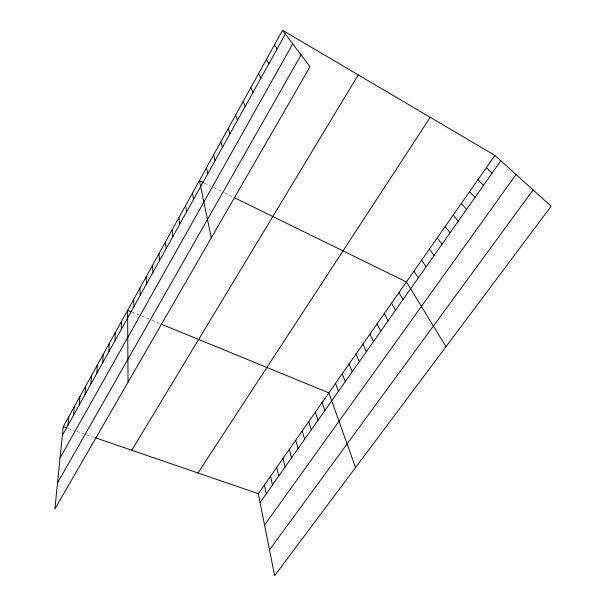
<?xml version="1.0" encoding="UTF-8"?>
<svg xmlns="http://www.w3.org/2000/svg" width="606" height="606" viewBox="0 0 606 606"><rect width="100%" height="100%" fill="white"/><g stroke="black" fill="none" stroke-linecap="round" stroke-linejoin="round"><path stroke-width="0.45" stroke-dasharray="3.03 2.27" d="M68.243 428.457L74.114 430.472M76.742 431.374L83.886 433.828M86.567 434.744L94.521 437.479M131.956 312.128L138.918 314.976M141.509 316.044L149.25 319.218M151.833 320.271L159.484 323.415M204.442 183.05L211.176 186.345M213.676 187.565L221.985 191.632M224.478 192.852L232.689 196.874"/><path stroke-width="0.91" d="M121.329 329.3L121.374 321.589M115.087 340.527L115.231 332.702M108.921 351.616L109.156 343.678M102.838 362.562L103.164 354.51M96.831 373.372L97.24 365.213M90.9 384.052L91.392 375.781M85.045 394.589L85.62 386.219M79.257 405.005L79.916 396.529M73.546 415.292L74.28 406.717M67.895 425.45L68.713 416.784M63.206 426.73L54.881 509.002L310.014 66.758L282.54 30.3L63.206 426.73L66.562 427.881M62.32 435.487L285.381 34.065M60.047 457.947L292.751 43.852M57.525 482.876L301.091 54.919M131.79 450.266L358.244 74.902M197.995 472.991L430.23 117.306M494.92 155.416L551.119 206.214L274.624 575.7L258.323 493.693L494.92 155.416L282.54 30.3M260.08 502.518L500.829 160.757M264.557 525.046L516.062 174.528M269.488 549.869L533.098 189.928M95.407 437.782L258.323 493.693M131.085 311.764L127.601 310.34L128.048 382.174M161.188 324.112L328.853 392.855L355.533 467.574M203.601 182.633L199.397 180.573L211.305 237.855M234.325 197.677L406.437 281.934L446.008 346.677M486.368 167.65L492.102 173.149M477.922 179.724L483.482 185.383M469.582 191.655L474.975 197.458M461.34 203.434L466.575 209.381M453.205 215.062L458.287 221.152M445.175 226.553L450.091 232.78M437.237 237.9L442.009 244.263M429.396 249.104L434.017 255.603M421.647 260.179L426.124 266.807M274.442 44.935L277.116 48.934M413.996 271.124L418.329 277.866M266.458 59.365L268.973 63.592M398.968 292.615L403.028 299.599M391.582 303.167L395.506 310.264M258.588 73.591L260.944 78.038M384.287 313.605L388.082 320.809M377.076 323.915L380.742 331.224M369.948 334.103L373.493 341.526M250.823 87.62L253.028 92.279M362.903 344.178L366.327 351.7M355.934 354.139L359.237 361.752M243.173 101.452L245.233 106.315M349.048 363.979L352.237 371.698M342.238 373.713L345.314 381.522M235.628 115.095L237.537 120.162M335.512 383.34L338.474 391.234M322.074 402.551L324.816 410.618M228.182 128.548L229.954 133.812M315.37 412.133L318.006 420.291M308.749 421.602L311.272 429.843M220.842 141.819L222.47 147.273M302.197 430.972L304.621 439.289M295.72 440.229L298.038 448.637M213.592 154.909L215.092 160.545M289.312 449.394L291.531 457.871M282.979 458.447L285.1 466.999M206.449 167.832L207.82 173.642M276.715 467.408L278.737 476.028M270.518 476.263L272.45 484.959M264.39 485.027L266.231 493.784M192.435 193.155L193.556 199.306M185.572 205.563L186.572 211.88M178.793 217.812L179.679 224.288M172.104 229.901L172.877 236.529M165.499 241.839L166.158 248.611M158.984 253.619L159.529 260.542M152.545 265.254L152.992 272.314M146.19 276.737L146.531 283.934M139.918 288.077L140.16 295.41M133.721 299.281L133.865 306.734"/></g></svg>
